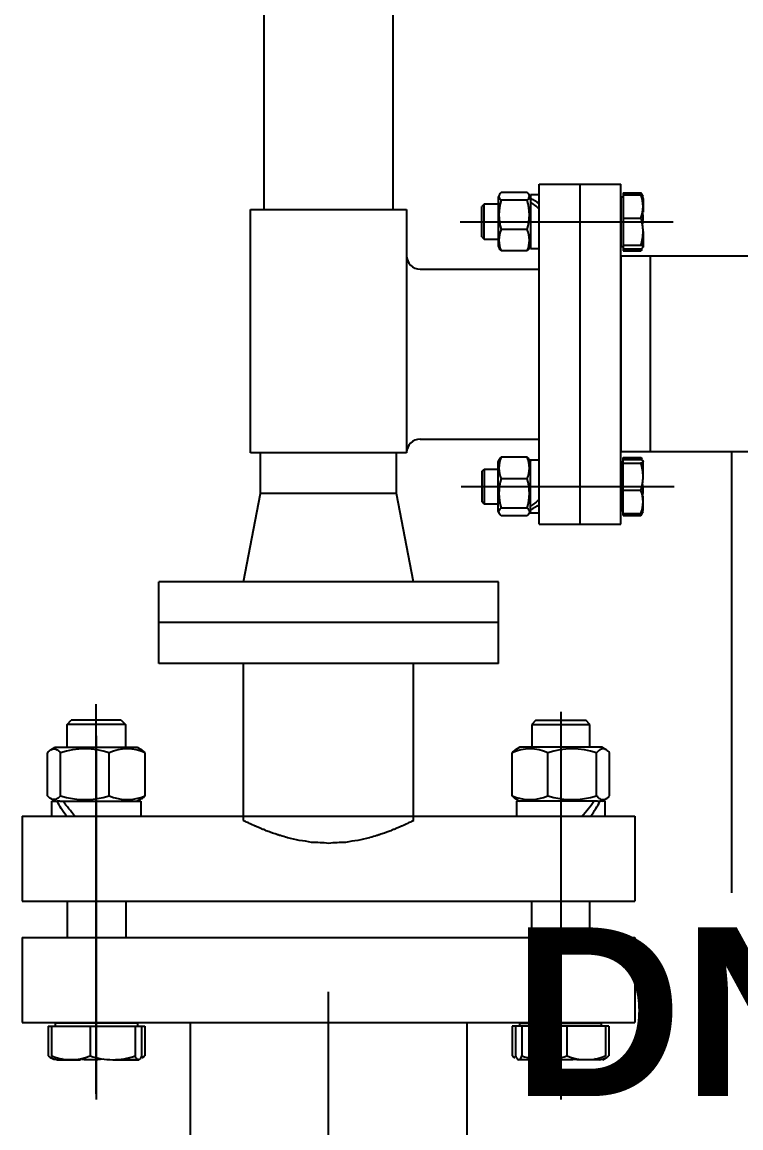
# Model space of a CAD drawing. Extents: x -681219 to -550379, y -242630 to -158199.
# Drawn here: x -666154 to -665071, y -167158 to -165493 of the extents above; entities that cross this region are included whole.
import ezdxf
from ezdxf.enums import TextEntityAlignment as Align

# ---------------------------------------------------------------- set-up
doc = ezdxf.new("R2010")
doc.units = 0
doc.header["$LTSCALE"] = 1000
doc.layers.add('______', color=7, linetype='CONTINUOUS')
doc.styles.add('SEACAD_ArialB', font='arialbd.ttf')

msp = doc.modelspace()

# ---------------------------------------------------------------- linework, layer by layer
at = {"layer": '______', "color": 7, "linetype": 'Continuous'}
for p, q in [((-665789.0356, -165775.1), (-665789.0356, -165072.1502)), ((-665594.5979, -165775.1), (-665594.5979, -165072.1502)), ((-665374.2462, -165737.1817), (-665312.8449, -165737.1817)), ((-665374.2462, -166248.8599), (-665374.2462, -165737.1817)), ((-665312.8449, -165737.1817), (-665251.4435, -165737.1817)), ((-665312.8449, -166248.8599), (-665312.8449, -165737.1817)), ((-665251.4435, -166248.8599), (-665251.4435, -165737.1817)), ((-665434.2603, -165752.638), (-665436.498, -165756.5139)), ((-665436.498, -165756.5139), (-665436.498, -165830.6231)), ((-665392.7074, -165749.4837), (-665431.5412, -165749.4837)), ((-665392.708, -165761.2956), (-665431.5407, -165761.2956)), ((-665387.7506, -165756.5139), (-665390.1559, -165752.348)), ((-665387.7506, -165753.3848), (-665387.7506, -165758.1978)), ((-665374.2462, -165753.3848), (-665387.7506, -165753.3848)), ((-665387.7506, -165760.5163), (-665387.7506, -165758.1978)), ((-665387.7506, -165760.5163), (-665387.7506, -165763.7904)), ((-665250.7847, -165830.9094), (-665250.7847, -165756.8001)), ((-665248.1497, -165756.8001), (-665250.7847, -165756.8001)), ((-665248.1497, -165750.1841), (-665221.255, -165750.1841)), ((-665248.1497, -165750.1841), (-665248.1497, -165753.1391)), ((-665248.1497, -165753.1391), (-665221.2556, -165753.1391)), ((-665248.1497, -165753.1391), (-665248.1497, -165788.0647)), ((-665217.8473, -165755.7041), (-665219.6532, -165752.5762)), ((-665217.8473, -165758.595), (-665217.8473, -165779.287)), ((-665809.5027, -165775.1), (-665574.1307, -165775.1)), ((-665809.5027, -166141.6901), (-665809.5027, -165775.1)), ((-665574.1307, -165775.1), (-665574.1307, -165844.6341)), ((-665457.1827, -165767.2185), (-665460.8717, -165770.9075)), ((-665460.8717, -165816.2295), (-665460.8717, -165770.9075)), ((-665457.1827, -165819.9185), (-665457.1827, -165767.2185)), ((-665436.498, -165767.2185), (-665457.1827, -165767.2185)), ((-665387.7506, -165763.7904), (-665387.7506, -165833.7522)), ((-665250.7847, -165767.5048), (-665251.4435, -165767.5048)), ((-665493.5661, -165793.8548), (-665172.7088, -165793.8548)), ((-665248.1497, -165788.0647), (-665221.255, -165788.0647)), ((-665248.1497, -165788.0647), (-665248.1497, -165828.7804)), ((-665392.7074, -165805.3804), (-665431.5412, -165805.3804)), ((-665217.8473, -165808.4813), (-665217.8473, -165832.0054)), ((-665460.8717, -165816.2295), (-665457.1827, -165819.9185)), ((-665457.1827, -165819.9185), (-665436.498, -165819.9185)), ((-665251.4435, -165820.2047), (-665250.7847, -165820.2047)), ((-665248.1497, -165828.7804), (-665221.255, -165828.7804)), ((-665248.1497, -165828.7804), (-665248.1497, -165834.5704)), ((-665574.1307, -165844.6341), (-665574.1307, -166141.6901)), ((-665436.498, -165830.6231), (-665434.2603, -165834.499)), ((-665434.2603, -165834.499), (-665434.0928, -165834.789)), ((-665392.7074, -165837.6533), (-665431.5412, -165837.6533)), ((-665390.1559, -165834.789), (-665387.7506, -165830.6231)), ((-665387.7506, -165833.7522), (-665374.2462, -165833.7522)), ((-665251.4435, -165845.6575), (-665251.4435, -166140.3842)), ((-665251.4435, -165845.6665), (-665251.4435, -166140.3752)), ((-664912.5285, -165845.6665), (-665251.4435, -165845.6665)), ((-665250.7847, -165830.9094), (-665248.1497, -165830.9094)), ((-665248.1497, -165834.5704), (-665248.1497, -165837.5255)), ((-665248.1497, -165834.5704), (-665221.2556, -165834.5704)), ((-665248.1497, -165837.5255), (-665221.255, -165837.5255)), ((-665207.2372, -165845.6665), (-665207.2372, -166140.3752)), ((-665553.6636, -165865.1013), (-665374.2462, -165865.1013)), ((-665553.6636, -166120.9404), (-665374.2462, -166120.9404)), ((-665574.1307, -166141.6901), (-665809.5027, -166141.6901)), ((-665589.4811, -166141.6901), (-665794.1524, -166141.6901)), ((-665794.1524, -166203.0915), (-665794.1524, -166141.6901)), ((-665589.4811, -166203.0915), (-665589.4811, -166141.6901)), ((-665574.1307, -166141.6901), (-665574.1307, -166141.4075)), ((-664912.5285, -166140.3752), (-665251.4435, -166140.3752)), ((-665084.6798, -166140.3752), (-665084.6798, -166804.1126)), ((-665436.498, -166155.4185), (-665434.2603, -166151.5427)), ((-665436.498, -166229.5278), (-665436.498, -166155.4185)), ((-665434.2603, -166151.5427), (-665434.0928, -166151.2526)), ((-665392.7074, -166148.3883), (-665431.5412, -166148.3883)), ((-665390.1559, -166151.2526), (-665387.7506, -166155.4185)), ((-665387.7506, -166222.2513), (-665387.7506, -166152.2895)), ((-665387.7506, -166152.2895), (-665374.2462, -166152.2895)), ((-665250.7847, -166155.1323), (-665250.7847, -166229.2415)), ((-665250.7847, -166155.1323), (-665248.1497, -166155.1323)), ((-665248.1497, -166151.4712), (-665248.1497, -166148.5162)), ((-665248.1497, -166148.5162), (-665221.255, -166148.5162)), ((-665248.1497, -166157.2613), (-665248.1497, -166151.4712)), ((-665248.1497, -166151.4712), (-665221.2556, -166151.4712)), ((-665248.1497, -166157.2613), (-665221.255, -166157.2613)), ((-665248.1497, -166197.9769), (-665248.1497, -166157.2613)), ((-665217.8473, -166177.5603), (-665217.8473, -166154.0363)), ((-665460.8717, -166169.8122), (-665457.1827, -166166.1232)), ((-665460.8717, -166169.8122), (-665460.8717, -166215.1341)), ((-665457.1827, -166166.1232), (-665457.1827, -166218.8231)), ((-665457.1827, -166166.1232), (-665436.498, -166166.1232)), ((-665251.4435, -166165.8369), (-665250.7847, -166165.8369)), ((-665492.158, -166192.1869), (-665171.3007, -166192.1869)), ((-665392.7074, -166180.6613), (-665431.5412, -166180.6613)), ((-665819.7363, -166335.8949), (-665794.1524, -166203.0915)), ((-665589.4811, -166203.0915), (-665794.1524, -166203.0915)), ((-665563.8972, -166335.8949), (-665589.4811, -166203.0915)), ((-665248.1497, -166232.9025), (-665248.1497, -166197.9769)), ((-665248.1497, -166197.9769), (-665221.255, -166197.9769)), ((-665217.8473, -166227.4466), (-665217.8473, -166206.7547)), ((-665457.1827, -166218.8231), (-665460.8717, -166215.1341)), ((-665436.498, -166218.8231), (-665457.1827, -166218.8231)), ((-665392.708, -166224.7461), (-665431.5407, -166224.7461)), ((-665387.7506, -166225.5254), (-665387.7506, -166222.2513)), ((-665387.7506, -166225.5254), (-665387.7506, -166227.8438)), ((-665387.7506, -166232.6568), (-665387.7506, -166227.8438)), ((-665250.7847, -166218.5368), (-665251.4435, -166218.5368)), ((-665434.2603, -166233.4036), (-665436.498, -166229.5278)), ((-665392.7074, -166236.558), (-665431.5412, -166236.558)), ((-665387.7506, -166229.5278), (-665390.1559, -166233.6937)), ((-665374.2462, -166232.6568), (-665387.7506, -166232.6568)), ((-665248.1497, -166229.2415), (-665250.7847, -166229.2415)), ((-665248.1497, -166235.8576), (-665248.1497, -166232.9025)), ((-665248.1497, -166232.9025), (-665221.2556, -166232.9025)), ((-665248.1497, -166235.8576), (-665221.255, -166235.8576)), ((-665217.8473, -166230.3375), (-665219.6532, -166233.4654)), ((-665374.2462, -166248.8599), (-665312.8449, -166248.8599)), ((-665312.8449, -166248.8599), (-665251.4435, -166248.8599)), ((-665947.6558, -166397.2963), (-665947.6558, -166335.8949)), ((-665435.9776, -166335.8949), (-665947.6558, -166335.8949)), ((-665435.9776, -166397.2963), (-665435.9776, -166335.8949)), ((-665947.6558, -166458.6977), (-665947.6558, -166397.2963)), ((-665435.9776, -166397.2963), (-665947.6558, -166397.2963)), ((-665435.9776, -166458.6977), (-665435.9776, -166397.2963)), ((-665435.9776, -166458.6977), (-665947.6558, -166458.6977)), ((-665819.7363, -166695.4547), (-665819.7363, -166458.6977)), ((-665563.8972, -166695.4547), (-665563.8972, -166458.6977)), ((-666041.8188, -167106.8206), (-666041.8188, -166520.2767)), ((-666085.7354, -166550.5572), (-666079.5871, -166544.4089)), ((-666004.0506, -166544.4089), (-666079.5871, -166544.4089)), ((-666004.0506, -166544.4089), (-665997.9022, -166550.5572)), ((-665379.5829, -166544.4089), (-665385.7312, -166550.5572)), ((-665379.5829, -166544.4089), (-665304.0463, -166544.4089)), ((-665341.8146, -166531.4552), (-665341.8146, -167115.5176)), ((-665297.898, -166550.5572), (-665304.0463, -166544.4089)), ((-665997.9022, -166550.5572), (-666085.7354, -166550.5572)), ((-666085.7354, -166585.0318), (-666085.7354, -166550.5572)), ((-665997.9022, -166550.5572), (-665997.9022, -166585.0318)), ((-665385.7312, -166550.5572), (-665297.898, -166550.5572)), ((-665385.7312, -166550.5572), (-665385.7312, -166585.0318)), ((-665297.898, -166585.0318), (-665297.898, -166550.5572)), ((-666041.8188, -166567.8111), (-666041.8188, -167115.5176)), ((-666115.2935, -166658.0161), (-666115.2935, -166593.2931)), ((-666110.0363, -166588.7614), (-666103.5765, -166585.0318)), ((-666103.5765, -166585.0318), (-665980.0611, -166585.0318)), ((-666095.607, -166658.0152), (-666095.607, -166593.2941)), ((-666022.1323, -166658.0161), (-666022.1323, -166593.2931)), ((-665980.0611, -166585.0318), (-665973.6014, -166588.7614)), ((-665973.6014, -166588.7614), (-665973.118, -166589.0405)), ((-665968.3441, -166658.0161), (-665968.3441, -166593.2931)), ((-665415.2893, -166658.0161), (-665415.2893, -166593.2931)), ((-665410.032, -166588.7614), (-665410.5155, -166589.0405)), ((-665403.5723, -166585.0318), (-665410.032, -166588.7614)), ((-665280.0569, -166585.0318), (-665403.5723, -166585.0318)), ((-665361.5011, -166658.0161), (-665361.5011, -166593.2931)), ((-665288.0264, -166658.0152), (-665288.0264, -166593.2941)), ((-665273.5972, -166588.7614), (-665280.0569, -166585.0318)), ((-665268.3399, -166658.0161), (-665268.3399, -166593.2931)), ((-666103.5765, -166666.2775), (-666110.5197, -166662.2687)), ((-666108.7916, -166666.2775), (-666100.7699, -166666.2775)), ((-666108.7916, -166688.7847), (-666108.7916, -166666.2775)), ((-666096.9059, -166666.2775), (-666100.7699, -166666.2775)), ((-666096.9059, -166666.2775), (-666091.4491, -166666.2775)), ((-666091.4491, -166666.2775), (-665974.846, -166666.2775)), ((-665973.118, -166662.2687), (-665980.0611, -166666.2775)), ((-665974.846, -166666.2775), (-665974.846, -166688.7847)), ((-665410.5155, -166662.2687), (-665403.5723, -166666.2775)), ((-665292.1844, -166666.2775), (-665408.7874, -166666.2775)), ((-665408.7874, -166666.2775), (-665408.7874, -166688.7847)), ((-665286.7276, -166666.2775), (-665292.1844, -166666.2775)), ((-665286.7276, -166666.2775), (-665282.8635, -166666.2775)), ((-665274.8418, -166666.2775), (-665282.8635, -166666.2775)), ((-665280.0569, -166666.2775), (-665273.1137, -166662.2687)), ((-665274.8418, -166688.7847), (-665274.8418, -166666.2775)), ((-666153.5367, -166688.7847), (-666153.5367, -166816.7043)), ((-666153.5367, -166688.7847), (-665230.0967, -166688.7847)), ((-665230.0967, -166688.7847), (-665230.0967, -166816.7043)), ((-666153.5367, -166816.7043), (-665230.0967, -166816.7043)), ((-666085.2583, -166871.5772), (-666085.2583, -166816.7043)), ((-665997.4251, -166816.7043), (-665997.4251, -166871.5772)), ((-665386.2083, -166816.7043), (-665386.2083, -166871.5772)), ((-665298.3751, -166871.5772), (-665298.3751, -166816.7043)), ((-666153.5367, -166871.5772), (-666153.5367, -166999.4968)), ((-666153.5367, -166871.5772), (-665230.0967, -166871.5772)), ((-665230.0967, -166871.5772), (-665230.0967, -166999.4968)), ((-665691.8167, -167836.487), (-665691.8167, -166953.0718)), ((-666153.5367, -166999.4968), (-665230.0967, -166999.4968)), ((-666114.1262, -167004.9864), (-666114.1262, -167049.8109)), ((-666114.1262, -167004.9864), (-666109.2011, -167004.9864)), ((-666109.2011, -167004.9864), (-666109.2011, -167049.8099)), ((-666109.2011, -167004.9864), (-666050.9918, -167004.9864)), ((-665979.584, -167000.5947), (-666103.0994, -167000.5947)), ((-666103.0994, -167004.9864), (-666103.0994, -167000.5947)), ((-666085.2583, -167000.5947), (-666085.2583, -166999.4968)), ((-666050.9918, -167004.9864), (-666050.9918, -167049.8109)), ((-666050.9918, -167004.9864), (-665983.1324, -167004.9864)), ((-665997.4251, -166999.4968), (-665997.4251, -167000.5947)), ((-665983.1324, -167004.9864), (-665983.1324, -167049.8109)), ((-665983.1324, -167004.9864), (-665973.4823, -167004.9864)), ((-665979.584, -167000.5947), (-665979.584, -167004.9864)), ((-665973.4823, -167004.9864), (-665968.5572, -167004.9864)), ((-665973.4823, -167004.9864), (-665973.4823, -167049.8099)), ((-665968.5572, -167004.9864), (-665968.5572, -167049.8109)), ((-665900.3748, -166999.4968), (-665900.3748, -167709.281)), ((-665483.2586, -166999.4968), (-665483.2586, -167709.281)), ((-665410.1511, -167004.9864), (-665415.0762, -167004.9864)), ((-665415.0762, -167004.9864), (-665415.0762, -167049.8109)), ((-665400.5011, -167004.9864), (-665410.1511, -167004.9864)), ((-665410.1511, -167004.9864), (-665410.1511, -167049.8099)), ((-665404.0494, -167000.5947), (-665280.534, -167000.5947)), ((-665404.0494, -167000.5947), (-665404.0494, -167004.9864)), ((-665400.5011, -167004.9864), (-665400.5011, -167049.8109)), ((-665332.6417, -167004.9864), (-665400.5011, -167004.9864)), ((-665386.2083, -166999.4968), (-665386.2083, -167000.5947)), ((-665274.4323, -167004.9864), (-665332.6417, -167004.9864)), ((-665332.6417, -167004.9864), (-665332.6417, -167049.8109)), ((-665298.3751, -167000.5947), (-665298.3751, -166999.4968)), ((-665280.534, -167004.9864), (-665280.534, -167000.5947)), ((-665269.5072, -167004.9864), (-665274.4323, -167004.9864)), ((-665274.4323, -167004.9864), (-665274.4323, -167049.8099)), ((-665269.5072, -167004.9864), (-665269.5072, -167049.8109)), ((-666104.9261, -167055.4905), (-666110.1393, -167052.4806)), ((-666100.108, -167055.4905), (-666065.6214, -167055.4905)), ((-666016.9641, -167055.4905), (-665977.7573, -167055.4905)), ((-665366.6693, -167055.4905), (-665405.8761, -167055.4905)), ((-665283.5255, -167055.4905), (-665318.0121, -167055.4905)), ((-665278.7073, -167055.4905), (-665273.4942, -167052.4806))]:
    msp.add_line(p, q, dxfattribs=at)
for centre, radius, start, end in [((-665363.9095, -165783.3389), 71.1329, 161.9474524, 198.0510406), ((-665460.3394, -165783.3389), 71.1331, 341.9490107, 18.0524962), ((-665264.7251, -165770.6026), 46.8462, 338.1144552, 21.8873808), ((-665231.9674, -165759.4201), 14.1442, 3.344014, 40.767357), ((-665231.5972, -165757.92), 13.7665, 338.237421, 357.1892777), ((-665284.4889, -165809.1138), 66.6452, 0.5942757, 18.4113751), ((-665290.0958, -165788.8405), 72.2205, 351.3025517, 6.8971155), ((-665396.0451, -165821.5169), 38.9918, 155.5535538, 204.4464462), ((-665428.2035, -165821.5169), 38.9918, 335.5535538, 24.4464462), ((-665285.4064, -165807.5777), 67.5644, 341.710782, 359.2835674), ((-665246.3081, -165824.1016), 28.4228, 346.4225357, 11.5857747), ((-665553.6636, -165844.6341), 20.4671, 180, 270), ((-665231.5972, -165828.4395), 13.7665, 318.6993513, 331.1069551), ((-665246.3081, -165824.1016), 28.4228, 331.8168005, 335.8983766), ((-665553.6636, -166141.4075), 20.4671, 90, 180), ((-665396.0451, -166164.5248), 38.9918, 155.5535538, 204.4464462), ((-665428.2035, -166164.5248), 38.9918, 335.5535538, 24.4464462), ((-665231.5972, -166157.6022), 13.7665, 28.8930449, 41.3006487), ((-665246.3081, -166161.94), 28.4228, 24.1016234, 28.1831995), ((-665285.4064, -166178.4639), 67.5644, 0.7164326, 18.289218), ((-665246.3081, -166161.94), 28.4228, 348.4142253, 13.5774643), ((-665284.4889, -166176.9279), 66.6452, 341.5886249, 359.4057243), ((-665363.9095, -166202.7028), 71.1329, 161.9489594, 198.0525476), ((-665460.3394, -166202.7028), 71.1331, 341.9475038, 18.0509893), ((-665290.0958, -166197.2012), 72.2205, 353.1028845, 8.6974483), ((-665264.7251, -166215.439), 46.8462, 338.1126192, 21.8855448), ((-665231.9674, -166226.6216), 14.1442, 319.232643, 356.655986), ((-665231.5972, -166228.1217), 13.7665, 2.8107223, 21.762579), ((-666058.8682, -166706.0127), 118.5548, 71.9489594, 108.0525475), ((-665995.2382, -166652.4533), 64.9863, 65.5535538, 114.4464462), ((-665388.3952, -166652.4533), 64.9863, 65.5535538, 114.4464462), ((-665324.7652, -166706.0127), 118.5548, 71.9474525, 108.0510406), ((-666058.8682, -166545.2962), 118.5551, 251.9475038, 288.0509892), ((-665995.2382, -166598.8559), 64.9863, 245.5535538, 294.4464462), ((-665388.3952, -166598.8559), 64.9863, 245.5535538, 294.4464462), ((-665324.7652, -166545.2962), 118.5551, 251.9490108, 288.0524962), ((-666075.8879, -167221.3668), 584.9763, 63.4008945, 64.0310646), ((-665875.2354, -166831.4485), 146.5648, 64.0310646, 65.2900439), ((-672489.2778, -181235.5424), 15996.558, 65.2900439, 65.32449646), ((-665823.0322, -166750.0863), 50.801, 65.3244964, 65.935861), ((-665924.1686, -166989.575), 310.7486, 65.935861, 66.8144851), ((-665988.9957, -167168.3994), 500.6533, 66.8144851, 67.5066945), ((-665891.1717, -166961.031), 271.645, 67.5066945, 68.5612523), ((-665958.9312, -167165.5787), 486.8064, 68.5612523, 69.349006), ((-665424.7022, -167165.5787), 486.8064, 110.650994, 111.4387477), ((-665492.4617, -166961.031), 271.645, 111.4387477, 112.4933055), ((-665394.6377, -167168.3994), 500.6533, 112.4933055, 113.1855149), ((-665459.4648, -166989.575), 310.7486, 113.1855149, 114.064139), ((-665560.6012, -166750.0863), 50.801, 114.064139, 114.6755037), ((-658894.3559, -181235.5417), 15996.5573, 114.67550354, 114.7099561), ((-665508.3981, -166831.4485), 146.5648, 114.7099561, 115.9689354), ((-665307.7455, -167221.3668), 584.9763, 115.9689354, 116.5991055), ((-665856.7195, -166928.2009), 228.6475, 69.349006, 70.6607552), ((-665933.5772, -167186.3162), 497.6507, 70.6607552, 71.549888), ((-665812.2907, -166861.6626), 151.3094, 71.549888, 73.2859628), ((-665978.2945, -167466.5847), 778.4166, 73.2859628, 74.0513513), ((-665760.2468, -166745.9364), 25.5537, 74.0513514, 76.8321885), ((-666929.67, -171827.8256), 5240.2241, 76.8321885, 77.0263597), ((-665750.1461, -166869.6317), 144.9483, 77.0263597, 84.3702376), ((-665719.3251, -167008.7903), 280.4122, 84.3702376, 89.6484866), ((-665664.3083, -167008.7903), 280.4122, 90.3515134, 95.6297624), ((-665633.4874, -166869.6317), 144.9483, 95.6297624, 102.9736403), ((-664453.9634, -171827.8256), 5240.2241, 102.9736403, 103.1678115), ((-665623.3866, -166745.9364), 25.5537, 103.1678115, 105.9486487), ((-665405.339, -167466.5847), 778.4166, 105.9486487, 106.7140372), ((-665571.3427, -166861.6626), 151.3094, 106.7140372, 108.450112), ((-665450.0562, -167186.3162), 497.6507, 108.450112, 109.3392448), ((-665526.9139, -166928.2009), 228.6475, 109.3392448, 110.650994), ((-666098.7329, -167031.9569), 23.5737, 229.2326431, 266.6559859), ((-666080.0953, -166977.3608), 78.0771, 248.1126192, 291.8855448), ((-666101.2331, -167032.5739), 22.9442, 272.8107224, 291.7625791), ((-666049.6989, -166935.0762), 120.3675, 263.1028846, 278.6974484), ((-666015.91, -166944.4211), 111.0754, 251.5886249, 269.4057244), ((-666018.4701, -166942.892), 112.6073, 270.7164327, 288.289218), ((-665990.9303, -167008.0558), 47.3713, 258.4142254, 283.5774643), ((-665983.7006, -167032.5739), 22.9442, 298.8930449, 311.3006487), ((-665990.9303, -167008.0558), 47.3713, 294.1016235, 298.1831996), ((-665399.9328, -167032.5739), 22.9442, 228.6993513, 241.1069551), ((-665392.7031, -167008.0558), 47.3713, 241.8168004, 245.8983765), ((-665392.7031, -167008.0558), 47.3713, 256.4225357, 281.5857746), ((-665365.1633, -166942.892), 112.6073, 251.710782, 269.2835673), ((-665367.7234, -166944.4211), 111.0754, 270.5942756, 288.4113751), ((-665333.9345, -166935.0762), 120.3675, 261.3025516, 276.8971154), ((-665303.5381, -166977.3608), 78.0771, 248.1144552, 291.8873808), ((-665282.4004, -167032.5739), 22.9442, 248.2374209, 267.1892776), ((-665284.9005, -167031.9569), 23.5737, 273.3440141, 310.7673569)]:
    msp.add_arc(centre, radius, start, end, dxfattribs=at)
for centre, major_axis, start_param, end_param in [((-665376.2239, -165793.5685), (-37.1249, 37.1249), -1.227332799, -0.887160312), ((-665385.7729, -165793.5685), (-37.1249, 37.1249), 4.814151129, 5.154323616), ((-665341.8146, -166669.5736), (61.8748, 61.8748), 4.814151129, 5.154323616), ((-665341.8146, -166685.4886), (61.8748, 61.8748), -1.227332799, -0.887160312)]:
    msp.add_ellipse(centre, major_axis=major_axis, ratio=0.414213562, start_param=start_param, end_param=end_param, dxfattribs=at)
at = {"layer": '______', "color": 7, "linetype": 'Continuous', "extrusion": (0, 0, -1)}
for centre, major_axis, start_param, end_param in [((-665385.7729, -166192.4732), (-37.1249, -37.1249), 4.814151129, 5.154323616), ((-665376.2239, -166192.4732), (-37.1249, -37.1249), -1.227332799, -0.887160312), ((-666041.8188, -166685.4886), (-61.8748, 61.8748), -1.227332799, -0.887160312), ((-666041.8188, -166669.5736), (-61.8748, 61.8748), 4.814151129, 5.154323616)]:
    msp.add_ellipse(centre, major_axis=major_axis, ratio=0.414213562, start_param=start_param, end_param=end_param, dxfattribs=at)
at = {"layer": '______', "color": 7, "linetype": 'Continuous'}
for points, knots in [([(-665431.5412, -165749.4837), (-665432.6168, -165750.448), (-665433.5033, -165751.4194), (-665434.7313, -165753.3824), (-665435.0688, -165754.3741), (-665435.0724, -165755.8805), (-665434.9899, -165756.3849), (-665434.6681, -165757.3828), (-665434.4291, -165757.8785), (-665433.5064, -165759.3564), (-665432.6177, -165760.33), (-665431.5407, -165761.2956)], [0, 0, 0, 0, 0.25, 0.25, 0.5, 0.5, 0.625, 0.625, 0.75, 0.75, 1, 1, 1, 1]), ([(-665392.708, -165761.2956), (-665391.6323, -165760.3312), (-665390.7457, -165759.3599), (-665389.5175, -165757.3969), (-665389.1799, -165756.4052), (-665389.1761, -165754.8988), (-665389.2586, -165754.3943), (-665389.5803, -165753.3964), (-665389.8192, -165752.9008), (-665390.7418, -165751.4228), (-665391.6305, -165750.4492), (-665392.7074, -165749.4837)], [0, 0, 0, 0, 0.25, 0.25, 0.5, 0.5, 0.625, 0.625, 0.75, 0.75, 1, 1, 1, 1]), ([(-665221.2556, -165834.5704), (-665220.2173, -165834.0977), (-665219.3616, -165833.6216), (-665218.1761, -165832.6593), (-665217.8502, -165832.1732), (-665217.8466, -165831.4348), (-665217.9262, -165831.1875), (-665218.2367, -165830.6984), (-665218.4673, -165830.4554), (-665219.3578, -165829.7309), (-665220.2155, -165829.2537), (-665221.255, -165828.7804)], [0, 0, 0, 0, 0.25, 0.25, 0.5, 0.5, 0.625, 0.625, 0.75, 0.75, 1, 1, 1, 1]), ([(-665431.5412, -165837.6533), (-665432.6168, -165836.689), (-665433.5033, -165835.7176), (-665434.1687, -165834.6541), (-665434.2181, -165834.572), (-665434.2655, -165834.4898)], [0, 0, 0, 0, 0.25, 0.25, 0.2708992511, 0.2708992511, 0.2708992511, 0.2708992511]), ([(-665389.9964, -165834.5128), (-665390.0384, -165834.5849), (-665390.0818, -165834.6569), (-665390.7418, -165835.7142), (-665391.6305, -165836.6878), (-665392.7074, -165837.6533)], [0.7317444081, 0.7317444081, 0.7317444081, 0.7317444081, 0.75, 0.75, 1, 1, 1, 1]), ([(-665431.5412, -166148.3883), (-665432.6168, -166149.3527), (-665433.5033, -166150.324), (-665434.1687, -166151.3876), (-665434.2181, -166151.4697), (-665434.2655, -166151.5519)], [0, 0, 0, 0, 0.25, 0.25, 0.2708992511, 0.2708992511, 0.2708992511, 0.2708992511]), ([(-665389.9964, -166151.5289), (-665390.0384, -166151.4568), (-665390.0818, -166151.3848), (-665390.7418, -166150.3275), (-665391.6305, -166149.3539), (-665392.7074, -166148.3883)], [0.7317444081, 0.7317444081, 0.7317444081, 0.7317444081, 0.75, 0.75, 1, 1, 1, 1]), ([(-665221.2556, -166151.4712), (-665220.2173, -166151.9439), (-665219.3616, -166152.4201), (-665218.1761, -166153.3823), (-665217.8502, -166153.8685), (-665217.8466, -166154.6068), (-665217.9262, -166154.8541), (-665218.2367, -166155.3433), (-665218.4673, -166155.5862), (-665219.3578, -166156.3107), (-665220.2155, -166156.788), (-665221.255, -166157.2613)], [0, 0, 0, 0, 0.25, 0.25, 0.5, 0.5, 0.625, 0.625, 0.75, 0.75, 1, 1, 1, 1]), ([(-665431.5412, -166236.558), (-665432.6168, -166235.5936), (-665433.5033, -166234.6223), (-665434.7313, -166232.6593), (-665435.0688, -166231.6675), (-665435.0724, -166230.1612), (-665434.9899, -166229.6567), (-665434.6681, -166228.6588), (-665434.4291, -166228.1632), (-665433.5064, -166226.6852), (-665432.6177, -166225.7116), (-665431.5407, -166224.7461)], [0, 0, 0, 0, 0.25, 0.25, 0.5, 0.5, 0.625, 0.625, 0.75, 0.75, 1, 1, 1, 1]), ([(-665392.708, -166224.7461), (-665391.6323, -166225.7104), (-665390.7457, -166226.6818), (-665389.5175, -166228.6447), (-665389.1799, -166229.6365), (-665389.1761, -166231.1428), (-665389.2586, -166231.6473), (-665389.5803, -166232.6452), (-665389.8192, -166233.1408), (-665390.7418, -166234.6188), (-665391.6305, -166235.5924), (-665392.7074, -166236.558)], [0, 0, 0, 0, 0.25, 0.25, 0.5, 0.5, 0.625, 0.625, 0.75, 0.75, 1, 1, 1, 1]), ([(-666115.2935, -166593.2931), (-666113.6863, -166591.5004), (-666112.0674, -166590.0229), (-666108.7957, -166587.9762), (-666107.1428, -166587.4138), (-666104.6322, -166587.4077), (-666103.7914, -166587.5453), (-666102.1283, -166588.0817), (-666101.3022, -166588.48), (-666098.8389, -166590.0178), (-666097.2163, -166591.499), (-666095.607, -166593.2941)], [0, 0, 0, 0, 0.25, 0.25, 0.5, 0.5, 0.625, 0.625, 0.75, 0.75, 1, 1, 1, 1]), ([(-665968.3441, -166593.2931), (-665969.9514, -166591.5004), (-665971.5703, -166590.0229), (-665973.3429, -166588.914), (-665973.4797, -166588.8317), (-665973.6167, -166588.7527)], [0, 0, 0, 0, 0.25, 0.25, 0.2708992511, 0.2708992511, 0.2708992511, 0.2708992511]), ([(-665415.2893, -166593.2931), (-665413.6821, -166591.5004), (-665412.0631, -166590.0229), (-665410.2906, -166588.914), (-665410.1537, -166588.8317), (-665410.0167, -166588.7527)], [0, 0, 0, 0, 0.25, 0.25, 0.2708992511, 0.2708992511, 0.2708992511, 0.2708992511]), ([(-665268.3399, -166593.2931), (-665269.9471, -166591.5004), (-665271.5661, -166590.0229), (-665274.8377, -166587.9762), (-665276.4906, -166587.4138), (-665279.0012, -166587.4077), (-665279.842, -166587.5453), (-665281.5052, -166588.0817), (-665282.3312, -166588.48), (-665284.7945, -166590.0178), (-665286.4172, -166591.499), (-665288.0264, -166593.2941)], [0, 0, 0, 0, 0.25, 0.25, 0.5, 0.5, 0.625, 0.625, 0.75, 0.75, 1, 1, 1, 1]), ([(-666095.607, -166658.0152), (-666097.2142, -166659.808), (-666098.8332, -166661.2856), (-666102.1048, -166663.3326), (-666103.7577, -166663.8953), (-666106.2683, -166663.9016), (-666107.1091, -166663.7641), (-666108.7723, -166663.2279), (-666109.5983, -166662.8297), (-666112.0616, -166661.2922), (-666113.6843, -166659.8111), (-666115.2935, -166658.0161)], [0, 0, 0, 0, 0.25, 0.25, 0.5, 0.5, 0.625, 0.625, 0.75, 0.75, 1, 1, 1, 1]), ([(-665973.5783, -166662.5344), (-665973.4582, -166662.4645), (-665973.3382, -166662.3921), (-665971.576, -166661.2922), (-665969.9534, -166659.8111), (-665968.3441, -166658.0161)], [0.7317444081, 0.7317444081, 0.7317444081, 0.7317444081, 0.75, 0.75, 1, 1, 1, 1]), ([(-665410.0551, -166662.5344), (-665410.1752, -166662.4645), (-665410.2953, -166662.3921), (-665412.0574, -166661.2922), (-665413.6801, -166659.8111), (-665415.2893, -166658.0161)], [0.7317444081, 0.7317444081, 0.7317444081, 0.7317444081, 0.75, 0.75, 1, 1, 1, 1]), ([(-665288.0264, -166658.0152), (-665286.4192, -166659.808), (-665284.8003, -166661.2856), (-665281.5286, -166663.3326), (-665279.8757, -166663.8953), (-665277.3651, -166663.9016), (-665276.5243, -166663.7641), (-665274.8612, -166663.2279), (-665274.0351, -166662.8297), (-665271.5718, -166661.2922), (-665269.9491, -166659.8111), (-665268.3399, -166658.0161)], [0, 0, 0, 0, 0.25, 0.25, 0.5, 0.5, 0.625, 0.625, 0.75, 0.75, 1, 1, 1, 1]), ([(-665973.4823, -167049.8099), (-665974.2701, -167051.5404), (-665975.0637, -167052.9666), (-665976.6674, -167054.9425), (-665977.4777, -167055.4856), (-665978.7083, -167055.4917), (-665979.1205, -167055.359), (-665979.9357, -167054.8414), (-665980.3406, -167054.4571), (-665981.5481, -167052.973), (-665982.3435, -167051.5434), (-665983.1324, -167049.8109)], [0, 0, 0, 0, 0.25, 0.25, 0.5, 0.5, 0.625, 0.625, 0.75, 0.75, 1, 1, 1, 1]), ([(-665410.1511, -167049.8099), (-665409.3633, -167051.5404), (-665408.5697, -167052.9666), (-665406.966, -167054.9425), (-665406.1558, -167055.4856), (-665404.9251, -167055.4917), (-665404.513, -167055.359), (-665403.6977, -167054.8414), (-665403.2928, -167054.4571), (-665402.0853, -167052.973), (-665401.2899, -167051.5434), (-665400.5011, -167049.8109)], [0, 0, 0, 0, 0.25, 0.25, 0.5, 0.5, 0.625, 0.625, 0.75, 0.75, 1, 1, 1, 1])]:
    msp.add_open_spline(points, degree=3, knots=knots, dxfattribs=at)

# ---------------------------------------------------------------- texts
at = {"layer": '______', "color": 3, "linetype": 'Continuous', "style": 'SEACAD_ArialB'}
msp.add_text('DN15', height=254.016, dxfattribs=at).set_placement((-665415.1146, -166856.2006), align=Align.TOP_LEFT)

doc.saveas('drawing.dxf')
